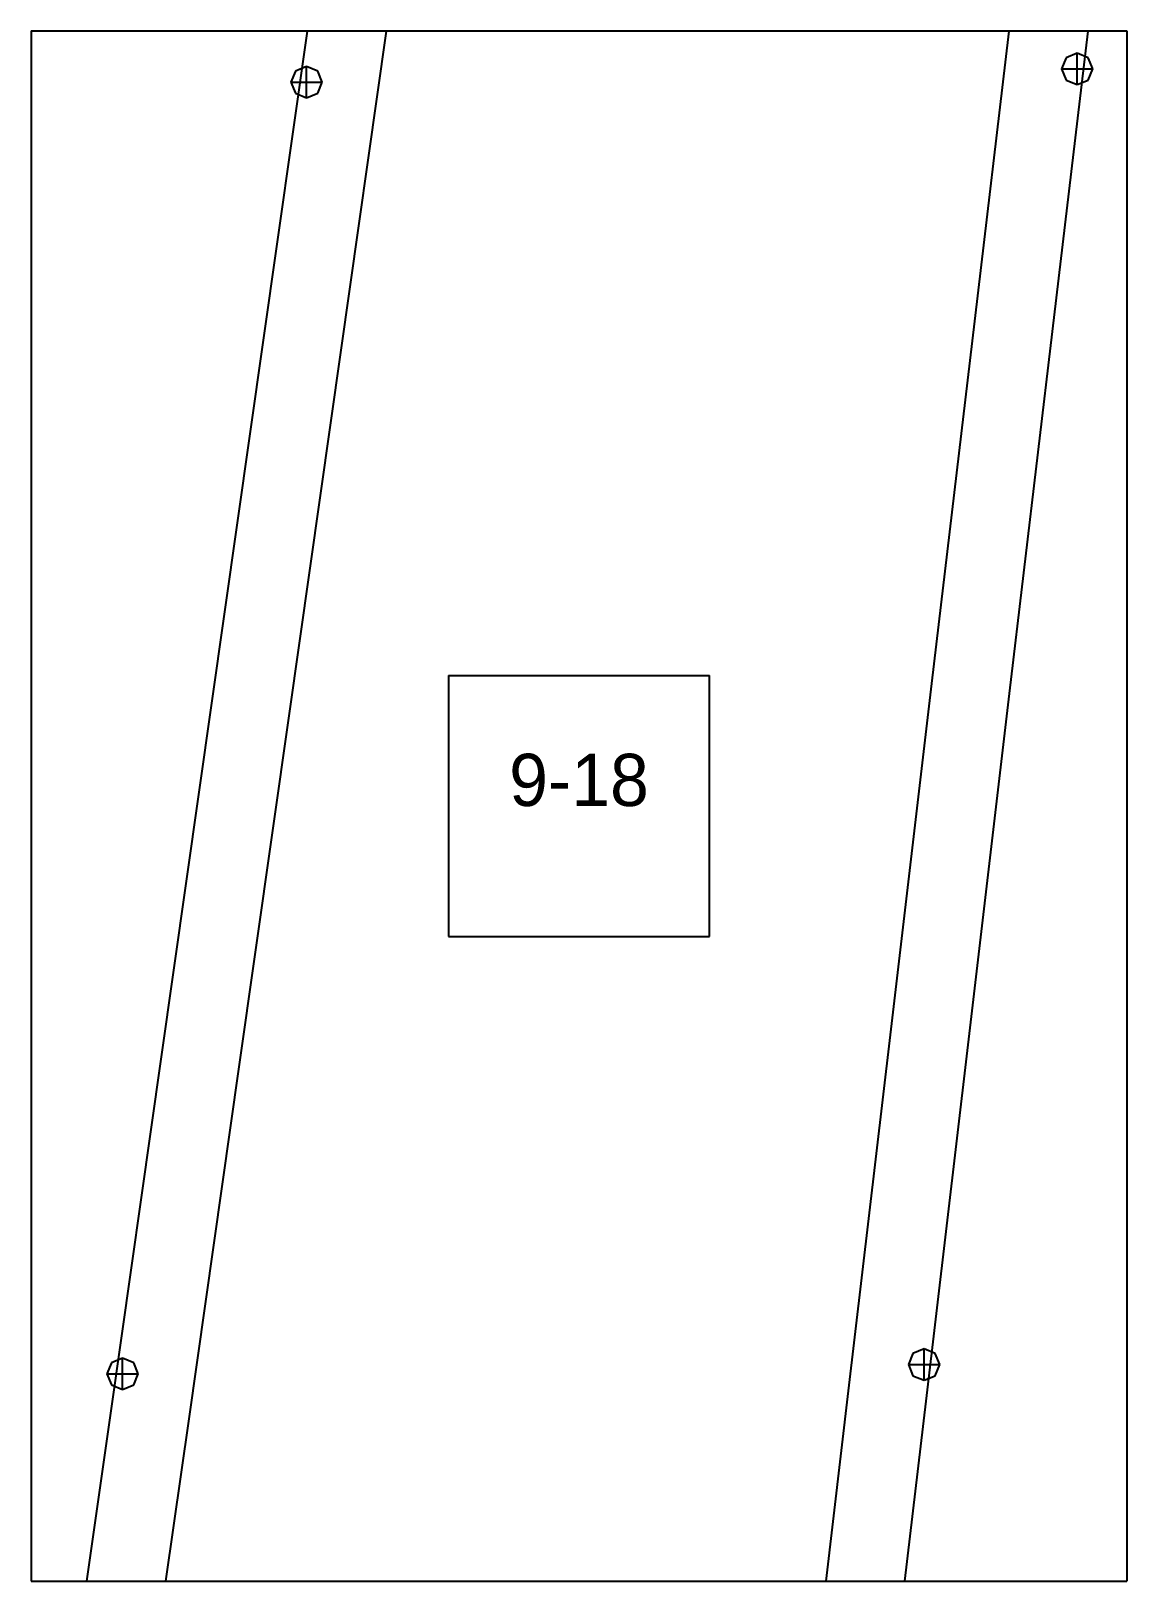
# Paper-space layout 'Plan 9-18' of a CAD drawing. Header units: metres, sheet in millimetres. Extents: x 0 to 210, y 0 to 297.
# The model-space entities are those that its viewports show. They can reach past a viewport. Long polylines and large blocks are cut down to what shows.
import ezdxf
from ezdxf.enums import TextEntityAlignment as Align

# ---------------------------------------------------------------- set-up
doc = ezdxf.new("R2010")
doc.units = ezdxf.units.M
for name, color, linetype in [('default', 7, 'Continuous'), ('TEXTLAYER', 7, 'Continuous'), ('VIEWPORTS', 7, 'Continuous')]:
    doc.layers.add(name, color=color, linetype=linetype)

msp = doc.modelspace()

# ---------------------------------------------------------------- linework, layer by layer
at = {"color": 9}
for p, q in [((3570, -2079), (3570, -2376)), ((3570, -2079), (3570, -2376)), ((3780, -2079), (3780, -2376)), ((3780, -2079), (3780, -2376)), ((3360, -2376), (3570, -2376)), ((3360, -2376), (3570, -2376)), ((3570, -2376), (3780, -2376)), ((3570, -2376), (3570, -2673)), ((3570, -2376), (3780, -2376)), ((3570, -2376), (3570, -2673)), ((3780, -2376), (3990, -2376)), ((3780, -2376), (3780, -2673)), ((3780, -2376), (3990, -2376)), ((3780, -2376), (3780, -2673)), ((3650, -2499.5), (3700, -2499.5)), ((3650, -2499.5), (3650, -2549.5)), ((3700, -2549.5), (3700, -2499.5)), ((3650, -2549.5), (3700, -2549.5)), ((3360, -2673), (3570, -2673)), ((3360, -2673), (3570, -2673)), ((3570, -2673), (3780, -2673)), ((3570, -2673), (3570, -2970)), ((3570, -2673), (3780, -2673)), ((3570, -2673), (3570, -2970)), ((3780, -2673), (3990, -2673)), ((3780, -2673), (3780, -2970)), ((3780, -2673), (3990, -2673)), ((3780, -2673), (3780, -2970))]:
    msp.add_line(p, q, dxfattribs=at)
at = {"layer": 'default', "color": 7, "linetype": 'Continuous'}
for p, q in [((3750.83, -2431.63), (3759.14, -2361.56)), ((3765.7, -2433.56), (3774.02, -2363.51)), ((3614.5, -2435.66), (3624.44, -2365.81)), ((3629.38, -2437.6), (3639.32, -2367.75)), ((3768.34, -2381.14), (3767.46, -2383.26)), ((3770.46, -2380.26), (3768.34, -2381.14)), ((3772.58, -2381.14), (3770.46, -2380.26)), ((3770.46, -2386.26), (3770.46, -2380.26)), ((3773.46, -2383.26), (3772.58, -2381.14)), ((3620.69, -2383.69), (3619.81, -2385.82)), ((3622.81, -2382.82), (3620.69, -2383.69)), ((3624.93, -2383.69), (3622.81, -2382.82)), ((3622.81, -2388.82), (3622.81, -2382.82)), ((3625.81, -2385.82), (3624.93, -2383.69)), ((3767.46, -2383.26), (3768.34, -2385.39)), ((3767.46, -2383.26), (3773.46, -2383.26)), ((3772.58, -2385.39), (3773.46, -2383.26)), ((3619.81, -2385.82), (3620.69, -2387.94)), ((3619.81, -2385.82), (3625.81, -2385.82)), ((3624.93, -2387.94), (3625.81, -2385.82)), ((3768.34, -2385.39), (3770.46, -2386.26)), ((3770.46, -2386.26), (3772.58, -2385.39)), ((3620.69, -2387.94), (3622.81, -2388.82)), ((3622.81, -2388.82), (3624.93, -2387.94)), ((3742.62, -2501), (3750.83, -2431.63)), ((3757.49, -2502.93), (3765.7, -2433.56)), ((3604.66, -2504.81), (3614.5, -2435.66)), ((3619.53, -2506.75), (3629.38, -2437.6)), ((3734.53, -2569.41), (3742.62, -2501)), ((3749.41, -2571.34), (3757.49, -2502.93)), ((3594.94, -2573.01), (3604.66, -2504.81)), ((3609.82, -2574.95), (3619.53, -2506.75)), ((3726.62, -2636.58), (3734.53, -2569.41)), ((3741.49, -2638.51), (3749.41, -2571.34)), ((3585.4, -2639.96), (3594.94, -2573.01)), ((3600.28, -2641.9), (3609.82, -2574.95)), ((3585.44, -2631.2), (3584.56, -2633.32)), ((3587.56, -2630.32), (3585.44, -2631.2)), ((3589.68, -2631.2), (3587.56, -2630.32)), ((3587.56, -2636.32), (3587.56, -2630.32)), ((3590.56, -2633.32), (3589.68, -2631.2)), ((3738.99, -2629.41), (3738.11, -2631.54)), ((3741.11, -2628.54), (3738.99, -2629.41)), ((3743.23, -2629.41), (3741.11, -2628.54)), ((3741.11, -2634.54), (3741.11, -2628.54)), ((3744.11, -2631.54), (3743.23, -2629.41)), ((3584.56, -2633.32), (3585.44, -2635.44)), ((3584.56, -2633.32), (3590.56, -2633.32)), ((3589.68, -2635.44), (3590.56, -2633.32)), ((3738.11, -2631.54), (3738.99, -2633.66)), ((3738.11, -2631.54), (3744.11, -2631.54)), ((3738.99, -2633.66), (3741.11, -2634.54)), ((3741.11, -2634.54), (3743.23, -2633.66)), ((3743.23, -2633.66), (3744.11, -2631.54)), ((3585.44, -2635.44), (3587.56, -2636.32)), ((3587.56, -2636.32), (3589.68, -2635.44)), ((3718.9, -2702.15), (3726.62, -2636.58)), ((3576.09, -2705.32), (3585.4, -2639.96)), ((3733.78, -2704.08), (3741.49, -2638.51)), ((3590.96, -2707.26), (3600.28, -2641.9))]:
    msp.add_line(p, q, dxfattribs=at)

# ---------------------------------------------------------------- texts
at = {"layer": 'TEXTLAYER', "color": 1}
msp.add_text('9-18', height=10, dxfattribs=at).set_placement((3675, -2524.5), align=Align.CENTER)

psp = doc.layouts.new('Plan 9-18')

# ---------------------------------------------------------------- viewports
at = {"layer": 'VIEWPORTS'}
psp.add_viewport(center=(105, 148.5), size=(210, 297), view_center_point=(3675, -2524.5), view_height=297, dxfattribs=at)

doc.saveas('drawing.dxf')
